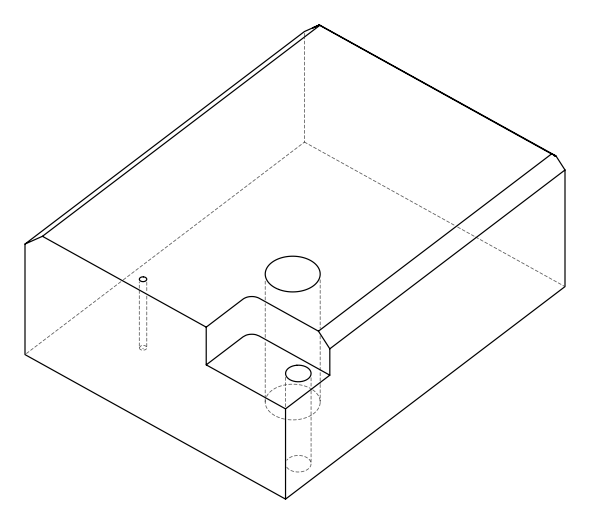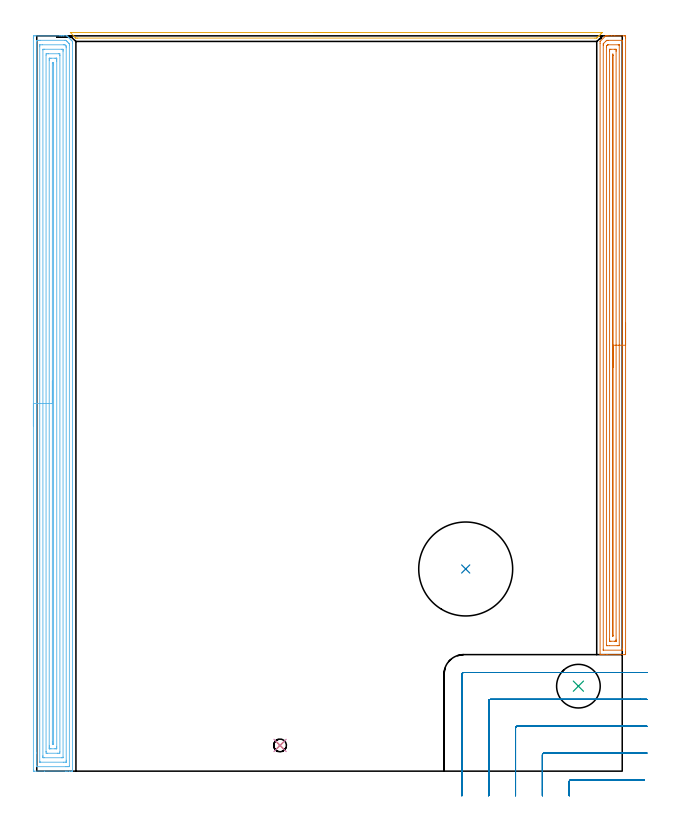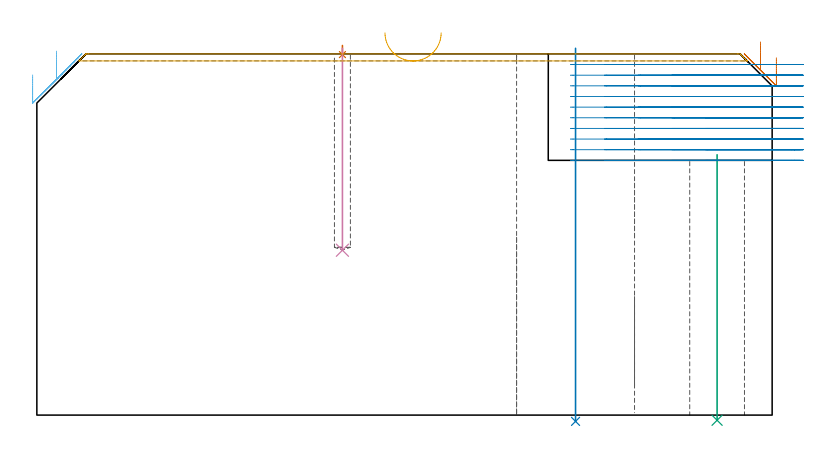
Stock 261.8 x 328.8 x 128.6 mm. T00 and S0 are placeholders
(PLAN: 8 operations, 5 tool changes, 43.3 min)
(1 SPOT_DRILL | STEP1POCKET | NXT0321_9005460120000 | 0.03 min | 0 mm3)
(2 INDEXABLE_INSERT_DRILL_THROUGH_HOLE_FROM_SOLID | STEP1HOLE | NXT0302_036 | 0.53 min | 178113 mm3)
(3 INDEXABLE_INSERT_DRILL_THROUGH_HOLE_FROM_SOLID_1 | STEP1HOLE_1 | NXT0302_010 | 0.39 min | 38369 mm3)
(4 DRILL_BLIND_HOLE_INTO_CENTER | STEP1POCKET | NXT0301_028 | 0.29 min | 1740 mm3)
(5 AREA_MILL | FG_CHAMFER_SURFACE | UGT0205_001 | 2.04 min | 753 mm3)
(6 AREA_MILL_1 | FG_CHAMFER_SURFACE_1 | UGT0205_001 | 18.62 min | 50345 mm3)
(7 AREA_MILL_2 | FG_CHAMFER_SURFACE_2 | UGT0205_001 | 11.22 min | 18378 mm3)
(8 MILL_CORNER_NOTCH_RECTANGULAR | CORNER_NOTCH_RECTANGULAR | NXT0201_012 | Follow Part, ap 4, ae 75% | 10.17 min | 145037 mm3)
(TOOL NXT0321_9005460120000 | NC Spot Drill, 142deg, 12mm, Carbide, Uncoated | D12 PA142 FL30 Z2)
(TOOL NXT0302_036 | Index. Insert Drill 42mm [880-D4200L50-05] | D42 PA176 FL210 Z2)
(TOOL NXT0302_010 | Index. Insert Drill 19.5mm [880-D1950L25-05] | D19.5 PA176 FL98 Z2)
(TOOL NXT0301_028 | Carbide Drill 5.7mm [860.1-0570-046A1-MM 2214] | D5.7 PA140 FL70 Z2)
(TOOL UGT0205_001 | Chamfer Mill 20 x 3 x 45 deg. | D20 FL50 Z2)
(TOOL NXT0201_012 | ENDMILL 16mm [2P460-1600-NA 1630] | D16 FL38 Z6)
(OP 1 SPOT_DRILL)
G17 G21 G94 G90
T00 M6
G54
G17 G0 G90 X108.8 Y11.5 S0 M3
G43 Z138.6 H0
G94 G81 G98 Z128.355 F250. R131.6
G80
M5
M2
(OP 2 INDEXABLE_INSERT_DRILL_THROUGH_HOLE_FROM_SOLID)
G17 G21 G94 G90
T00 M6
G54
G17 G0 G90 X191.8 Y90.4 S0 M3
G43 Z138.6 H1
G94 G81 G98 Z-2.233 F250. R130.6
G80
M5
M2
(OP 3 INDEXABLE_INSERT_DRILL_THROUGH_HOLE_FROM_SOLID_1)
G17 G21 G94 G90
T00 M6
G54
G17 G0 G90 X242.2 Y38. S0 M3
G43 Z138.6 H1
G94 G81 G98 Z-1.84 F250. R92.7
G80
M5
M2
(OP 4 DRILL_BLIND_HOLE_INTO_CENTER)
G17 G21 G94 G90
T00 M6
G54
G17 G0 G90 X108.8 Y11.5 S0 M3
G43 Z138.6 H1
G94 G81 G98 Z58.7 F250. R130.6
G80
M5
M2
(OP 5 AREA_MILL)
G17 G21 G94 G90
T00 M6
G54
G17 G0 G90 X123.95 Y330.3 S1061 M3
G43 Z138.6 H0
Z136.1
G94 G1 X123.988 Z135.228 F250.
X124.102 Z134.363
X124.291 Z133.512
X124.553 Z132.68
X124.887 Z131.874
X125.29 Z131.1
X125.759 Z130.364
X126.29 Z129.672
X126.879 Z129.029
X127.522 Z128.44
X128.214 Z127.908
X128.95 Z127.44
X129.724 Z127.037
X130.53 Z126.703
X131.362 Z126.441
X132.214 Z126.252
X133.078 Z126.138
X133.95 Z126.1
X252.881 Y330.299 Z126.099
X252.883 Y330.295 Z126.103
X252.881 Y330.283 Z126.115
X252.806 Y330.205 Z126.193
X252.286 Y329.685 Z126.714
X252.09 Y329.488 Z126.908
X251.539 Y328.939 Z127.461
X251.392 Y328.792 Z127.607
X251.214 Y328.612 Z127.784
X250.774 Y328.174 Z128.226
X250.499 Y327.9 Z128.497
X250.402 Y327.806 Z128.591
X249.607 Y327.8 Z128.6
X18.294
X17.498 Y327.806 Z128.591
X17.489 Y327.811 Z128.586
X17.401 Y327.898 Z128.499
X17.123 Y328.174 Z128.22
X16.954 Y328.345 Z128.053
X15.008 Y330.292 Z126.106
X15.016 Y330.294 Z126.105
X15.168 Y330.3 Z126.1
X133.95
X134.822 Z126.138
X135.687 Z126.252
X136.538 Z126.441
X137.37 Z126.703
X138.176 Z127.037
X138.95 Z127.44
X139.686 Z127.908
X140.378 Z128.44
X141.021 Z129.029
X141.61 Z129.672
X142.142 Z130.364
X142.61 Z131.1
X143.013 Z131.874
X143.347 Z132.68
X143.609 Z133.512
X143.798 Z134.363
X143.912 Z135.228
X143.95 Z136.1
G0 Z138.6
M5
M2
(OP 6 AREA_MILL_1)
G17 G21 G94 G90
T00 M6
G54
G17 G0 G90 X-1.5 Y154.4 S1061 M3
G43 Z138.6 H0
Z121.1
G94 G1 Y154.438 Z120.228 F250.
Y154.552 Z119.364
Y154.741 Z118.512
Y155.003 Z117.68
Y155.337 Z116.874
Y155.74 Z116.1
Y156.208 Z115.364
Y156.74 Z114.672
Y157.329 Z114.029
Y157.972 Z113.44
Y158.664 Z112.908
Y159.4 Z112.44
Y160.174 Z112.037
Y160.98 Z111.703
Y161.812 Z111.441
Y162.664 Z111.252
Y163.528 Z111.138
Y164.4 Z111.1
Y327.713
X-1.499 Y328.192 Z111.101
X-1.495 Y328.601 Z111.103
X-1.492 Y328.79 Z111.105
X-1.093 Y328.794 Z111.504
X-0.496 Y328.8 Z112.102
X10.324 Z122.918
X10.885 Z123.482
X11.202 Z123.798
X11.763 Z124.359
X12.08 Z124.675
X13.379 Z125.979
X13.495 Y328.799 Z126.092
X13.511 Y328.788 Z126.11
X13.754 Y328.546 Z126.353
X13.913 Y328.387 Z126.512
X14.108 Y328.192 Z126.706
X14.276 Y328.027 Z126.871
X14.438 Y327.863 Z127.036
X14.555 Y327.746 Z127.153
X14.715 Y327.587 Z127.31
X14.87 Y327.431 Z127.468
X15.001 Y327.3 Z127.599
X15.154 Y327.148 Z127.75
X15.302 Y326.999 Z127.9
X15.448 Y326.854 Z128.045
X15.593 Y326.708 Z128.189
X15.892 Y326.407 Z128.489
X15.995 Y326.302 Z128.591
X16. Y325.515 Z128.6
Y0.161
X15.998 Y0.01 Z128.589
X15.856 Y0.003 Z128.448
X15.706 Y0. Z128.306
X15.35 Z127.949
X14.715 Z127.31
X13.52 Z126.116
X12.959 Z125.553
X3.438 Z116.035
X-1.093 Z111.504
X-1.377 Y0.004 Z111.22
X-1.492 Y0.01 Z111.106
X-1.499 Y0.127 Z111.099
X-1.5 Y0.608 Z111.1
Y164.4
X-0.086 Z112.514
X-0.085 Y326.275 Z112.515
X-0.084 Y326.407 Z112.516
X-0.079 Y326.778 Z112.521
X0.283 Y326.793 Z112.883
X0.663 Y326.798 Z113.263
X1.155 Y326.8 Z113.755
X1.541 Z114.141
X12.573 Z125.173
X12.959 Y326.797 Z125.559
X13.014 Y326.794 Z125.614
X13.046 Y326.79 Z125.646
X13.075 Y326.764 Z125.675
X13.197 Y326.648 Z125.797
X13.443 Y326.407 Z126.043
X13.837 Y326.013 Z126.437
X14.335 Y325.515 Z126.935
X14.503 Y325.34 Z127.103
X14.563 Y325.275 Z127.163
X14.579 Y325.249 Z127.179
X14.581 Y325.228 Z127.181
X14.583 Y325.134 Z127.183
X14.586 Y324.754 Z127.186
Y324.622
X14.585 Y2.525 Z127.185
X14.584 Y2.393 Z127.184
X14.579 Y2.022 Z127.179
X14.217 Y2.007 Z126.817
X13.837 Y2.002 Z126.437
X13.345 Y2. Z125.945
X12.959 Z125.559
X0.171 Z112.771
X-0.011 Y2.002 Z112.589
X-0.04 Y2.004 Z112.56
X-0.069 Y2.01 Z112.531
X-0.079 Y2.017 Z112.521
X-0.08 Y2.04 Z112.52
X-0.085 Y2.26 Z112.515
X-0.086 Y8.193 Z112.514
Y164.4
X1.328 Z113.928
X1.329 Y323.946 Z113.929
X1.331 Y324.622 Z113.931
X1.333 Y324.73 Z113.933
X1.335 Y324.777 Z113.935
X1.374 Y324.793 Z113.974
X2.42 Y324.8 Z115.02
X12.08 Y324.799 Z124.68
X12.255 Y324.796 Z124.855
X12.6 Y324.789 Z125.2
X12.775 Y324.622 Z125.375
X12.959 Y324.437 Z125.559
X13.13 Y324.259 Z125.73
X13.165 Y324.202 Z125.765
X13.168 Y324.09 Z125.768
X13.17 Y323.946 Z125.77
X13.171 Y323.729 Z125.771
Y323.513
Y4.854
X13.169 Y4.178 Z125.769
X13.167 Y4.07 Z125.767
X13.165 Y4.023 Z125.765
X13.126 Y4.007 Z125.726
X12.08 Y4. Z124.68
X1.716 Y4.001 Z114.316
X1.541 Y4.004 Z114.141
X1.367 Y4.01 Z113.967
X1.335 Y4.018 Z113.935
X1.333 Y4.049 Z113.933
X1.33 Y4.106 Z113.93
X1.329 Y4.178 Z113.929
Y4.394
X1.328 Y164.4 Z113.928
X2.743 Z115.343
Y322.508
X2.746 Y322.697 Z115.346
X2.749 Y322.764 Z115.349
X2.752 Y322.79 Z115.352
X2.772 Y322.792 Z115.372
X2.877 Y322.796 Z115.477
X3.298 Y322.8 Z115.898
X3.334 Z115.934
X11.239 Z123.839
X11.624 Y322.793 Z124.224
X11.719 Y322.79 Z124.319
X11.751 Y322.781 Z124.351
X11.753 Y322.75 Z124.353
X11.755 Y322.67 Z124.355
X11.757 Y322.273 Z124.357
Y321.944
X11.756 Y6.292 Z124.356
X11.754 Y6.104 Z124.354
X11.751 Y6.036 Z124.351
X11.748 Y6.01 Z124.348
X11.728 Y6.008 Z124.328
X11.623 Y6.004 Z124.223
X11.202 Y6. Z123.802
X11.166 Z123.766
X3.261 Z115.861
X2.876 Y6.007 Z115.476
X2.781 Y6.01 Z115.381
X2.749 Y6.019 Z115.349
X2.747 Y6.05 Z115.347
X2.745 Y6.13 Z115.345
X2.743 Y6.527 Z115.343
Y6.856
Y164.4
X4.157 Z116.757
Y320.178
X4.176 Y320.79 Z116.776
X4.427 Y320.797 Z117.027
X5.054 Y320.8 Z117.654
X5.302 Z117.902
X9.694 Y320.799 Z122.294
X10.324 Y320.79 Z122.924
X10.342 Y320.159 Z122.942
X10.343 Y320.14 Z122.943
Y8.622
X10.324 Y8.01 Z122.924
X10.073 Y8.003 Z122.673
X9.446 Y8.001 Z122.046
X9.198 Y8. Z121.798
X4.805 Y8.001 Z117.405
X4.176 Y8.01 Z116.776
X4.158 Y8.641 Z116.758
X4.157 Y8.66 Z116.757
Y164.4
X5.571 Z118.171
Y317.848
X5.573 Y318.374 Z118.173
X5.576 Y318.736 Z118.176
X5.578 Y318.785 Z118.178
X5.619 Y318.79 Z118.219
X5.723 Y318.795 Z118.323
X5.933 Y318.798 Z118.533
X6.392 Y318.8 Z118.992
X8.148 Z120.748
X8.567 Z121.167
X8.707 Y318.798 Z121.307
X8.819 Y318.795 Z121.419
X8.892 Y318.79 Z121.492
X8.922 Y318.782 Z121.522
X8.923 Y318.741 Z121.523
X8.927 Y318.374 Z121.527
X8.928 Y318.007 Z121.528
X8.929 Y317.481 Z121.529
Y10.952
X8.927 Y10.426 Z121.527
X8.924 Y10.064 Z121.524
X8.922 Y10.015 Z121.522
X8.881 Y10.01 Z121.481
X8.777 Y10.006 Z121.377
X8.567 Y10.002 Z121.167
X8.108 Y10. Z120.708
X6.352 Z118.952
X5.933 Z118.533
X5.793 Y10.002 Z118.393
X5.681 Y10.005 Z118.281
X5.608 Y10.01 Z118.208
X5.578 Y10.018 Z118.178
X5.577 Y10.059 Z118.177
X5.573 Y10.426 Z118.173
X5.572 Y10.793 Z118.172
X5.571 Y11.319 Z118.171
Y164.4
X6.985 Z119.585
X6.986 Y316.411 Z119.586
X6.987 Y316.589 Z119.587
X6.99 Y316.723 Z119.59
X6.992 Y316.781 Z119.592
X7.043 Y316.79 Z119.643
X7.146 Y316.794 Z119.746
X7.482 Y316.799 Z120.082
X7.501 Y316.795 Z120.101
X7.505 Y316.792 Z120.105
X7.509 Y316.772 Z120.109
X7.513 Y316.589 Z120.113
X7.514 Y316.411 Z120.114
X7.515 Y315.873 Z120.115
X7.514 Y12.389 Z120.114
X7.513 Y12.211 Z120.113
X7.51 Y12.077 Z120.11
X7.508 Y12.019 Z120.108
X7.457 Y12.01 Z120.057
X7.354 Y12.007 Z119.954
X7.018 Y12.001 Z119.618
X6.999 Y12.005 Z119.599
X6.995 Y12.008 Z119.595
X6.991 Y12.028 Z119.591
X6.987 Y12.211 Z119.587
X6.985 Y13.104 Z119.585
Y164.4
Y165.272 Z119.623
Y166.137 Z119.737
Y166.988 Z119.926
Y167.82 Z120.188
Y168.626 Z120.522
Y169.4 Z120.925
Y170.136 Z121.394
Y170.828 Z121.925
Y171.471 Z122.514
Y172.06 Z123.157
Y172.592 Z123.85
Y173.06 Z124.585
Y173.463 Z125.359
Y173.797 Z126.165
Y174.059 Z126.997
Y174.248 Z127.849
Y174.362 Z128.714
Y174.4 Z129.585
G0 Z138.6
M5
M2
(OP 7 AREA_MILL_2)
G17 G21 G94 G90
T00 M6
G54
G17 G0 G90 X263.3 Y200.45 S1061 M3
G43 Z138.6 H0
Z127.2
G94 G1 Y200.412 Z126.328 F250.
Y200.298 Z125.464
Y200.109 Z124.612
Y199.847 Z123.78
Y199.513 Z122.974
Y199.11 Z122.2
Y198.642 Z121.464
Y198.11 Z120.772
Y197.521 Z120.129
Y196.878 Z119.54
Y196.186 Z119.009
Y195.45 Z118.54
Y194.676 Z118.137
Y193.87 Z117.803
Y193.038 Z117.541
Y192.186 Z117.352
Y191.322 Z117.238
Y190.45 Z117.2
Y53.195
X263.299 Y52.731 Z117.201
X263.295 Y52.305 Z117.203
X263.292 Y52.11 Z117.206
X262.877 Y52.1 Z117.621
X254.962 Z125.533
X253.564 Z126.932
X253.203 Z127.292
X252.247 Z128.252
X251.902 Y52.11 Z128.589
X251.9 Y52.284 Z128.6
Y325.486
X251.904 Y326.291 Z128.594
X251.906 Y326.301 Z128.592
X251.981 Y326.38 Z128.517
X254.082 Y328.484 Z126.414
X254.215 Y328.616 Z126.283
X254.348 Y328.751 Z126.143
X254.397 Y328.79 Z126.093
X254.443 Y328.8 Z126.047
X254.845 Z125.655
X255.118 Z125.382
X255.841 Z124.654
X257.082 Z123.415
X258.479 Z122.016
X262.618 Z117.88
X262.877 Y328.796 Z117.621
X263.292 Y328.79 Z117.206
X263.295 Y328.595 Z117.203
X263.299 Y328.169 Z117.201
X263.3 Y327.738 Z117.2
Y190.45
X261.886 Z118.614
Y54.633
X261.879 Y54.114 Z118.621
X261.851 Y54.11 Z118.649
X261.778 Y54.104 Z118.722
X261.668 Y54.101 Z118.832
X253.401 Z127.099
X253.366 Y54.102 Z127.134
X253.329 Y54.107 Z127.171
X253.321 Y54.111 Z127.179
X253.318 Y54.119 Z127.182
X253.316 Y54.149 Z127.184
X253.314 Y54.406 Z127.186
Y54.52
X253.315 Y324.592 Z127.185
X253.318 Y324.982 Z127.182
X253.321 Y325.177 Z127.179
X253.327 Y325.265 Z127.173
X253.372 Y325.314 Z127.128
X253.537 Y325.486 Z126.963
X254.43 Y326.38 Z126.07
X254.701 Y326.645 Z125.799
X254.79 Y326.728 Z125.71
X254.861 Y326.79 Z125.639
X254.962 Y326.792 Z125.538
X255.43 Y326.799 Z125.07
X261.799 Z118.701
X261.834 Y326.798 Z118.666
X261.871 Y326.793 Z118.629
X261.879 Y326.789 Z118.621
X261.882 Y326.781 Z118.618
X261.884 Y326.751 Z118.616
X261.886 Y326.494 Z118.614
Y326.38
Y190.45
X260.472 Z120.028
X260.471 Y56.308 Z120.029
X260.469 Y56.19 Z120.031
X260.467 Y56.131 Z120.033
X260.465 Y56.11 Z120.035
X260.438 Y56.105 Z120.062
X260.238 Y56.102 Z120.262
X259.563 Y56.1 Z120.937
X256.046 Z124.454
X255.166 Z125.334
X254.962 Y56.103 Z125.538
X254.758 Y56.108 Z125.742
X254.736 Y56.11 Z125.764
X254.733 Y56.125 Z125.767
X254.731 Y56.166 Z125.769
X254.729 Y56.229 Z125.771
Y56.308
Y323.698
X254.731 Y323.932 Z125.769
X254.735 Y324.171 Z125.765
X254.738 Y324.228 Z125.762
X254.759 Y324.251 Z125.741
X254.812 Y324.309 Z125.688
X254.962 Y324.462 Z125.538
X255.026 Y324.527 Z125.474
X255.092 Y324.592 Z125.408
X255.246 Y324.738 Z125.254
X255.3 Y324.789 Z125.2
X255.432 Y324.794 Z125.068
X255.637 Y324.799 Z124.863
X260.034 Y324.8 Z120.466
X260.238 Y324.797 Z120.262
X260.442 Y324.792 Z120.058
X260.464 Y324.79 Z120.036
X260.466 Y324.775 Z120.034
X260.469 Y324.734 Z120.031
X260.471 Y324.671 Z120.029
Y324.592
X260.472 Y190.45 Z120.028
X259.057 Z121.443
Y58.991
X259.056 Y58.404 Z121.444
X259.054 Y58.208 Z121.446
X259.051 Y58.138 Z121.449
X259.048 Y58.11 Z121.452
X259.026 Y58.108 Z121.474
X258.917 Y58.104 Z121.583
X258.479 Y58.1 Z122.021
X256.721 Z123.779
X256.283 Y58.104 Z124.217
X256.174 Y58.108 Z124.326
X256.152 Y58.11 Z124.348
X256.149 Y58.124 Z124.351
X256.146 Y58.162 Z124.354
X256.144 Y58.248 Z124.356
X256.143 Y58.684 Z124.357
Y58.991
Y321.909
X256.144 Y322.496 Z124.356
X256.146 Y322.692 Z124.354
X256.149 Y322.762 Z124.351
X256.152 Y322.79 Z124.348
X256.173 Y322.792 Z124.327
X256.282 Y322.796 Z124.218
X256.721 Y322.8 Z123.779
X258.479 Z122.021
X258.917 Y322.796 Z121.583
X259.026 Y322.792 Z121.474
X259.048 Y322.79 Z121.452
X259.051 Y322.776 Z121.449
X259.054 Y322.738 Z121.446
X259.056 Y322.652 Z121.444
X259.057 Y322.216 Z121.443
Y321.909
Y190.45
X257.643 Z122.857
Y60.78
X257.642 Y60.737 Z122.858
X257.6 Y60.205 Z122.9
X257.559 Y60.78 Z122.941
X257.557 Y60.823 Z122.943
Y320.12
X257.558 Y320.163 Z122.942
X257.6 Y320.695 Z122.9
X257.641 Y320.12 Z122.859
X257.643 Y320.077 Z122.857
Y190.45
Y189.578 Z122.895
Y188.713 Z123.009
Y187.862 Z123.198
Y187.03 Z123.46
Y186.224 Z123.794
Y185.45 Z124.197
Y184.714 Z124.665
Y184.022 Z125.196
Y183.379 Z125.786
Y182.79 Z126.429
Y182.258 Z127.121
Y181.79 Z127.857
Y181.387 Z128.631
Y181.053 Z129.437
Y180.791 Z130.269
Y180.602 Z131.12
Y180.488 Z131.985
Y180.45 Z132.857
G0 Z138.6
M5
M2
(OP 8 MILL_CORNER_NOTCH_RECTANGULAR)
G17 G21 G94 G90
T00 M6
G54
G17 G0 G90 X271.785 Y-3.9 S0 M3
G43 Z138.6 H1
Z124.81
G94 G1 X268.785 F250.
X238.895 F500.
G3 X238.1 Y-4.695 R0.8
G1 Y-8.
Y-11. F250.
G0 Z138.6
X272.8 Y8.105
Z124.81
G1 X269.8 Y8.1
X269.739 F500.
X226.896
G3 X226.1 Y7.304 R0.8
G1 Y-8.
Y-11. F250.
G0 Z138.6
X272.8 Y20.108
Z124.81
G1 X269.8 Y20.1
X269.739 F500.
X214.896
G3 X214.1 Y19.304 R0.8
G1 Y-8.
Y-11. F250.
G0 Z138.6
X272.8 Y32.116
Z124.81
G1 X269.8 Y32.1
X269.739 F500.
X202.896
G3 X202.1 Y31.304 R0.8
G1 Y-8.
Y-11. F250.
G0 Z138.6
X272.739 Y44.1
Z124.81
G1 X269.739
X190.9 F500.
G3 X190.1 Y43.3 R0.8
G1 Y-8.
Y-11. F250.
G0 Z138.6
X271.785 Y-3.9
Z121.02
G1 X268.785
X238.895 F500.
G3 X238.1 Y-4.695 R0.8
G1 Y-8.
Y-11. F250.
G0 Z138.6
X272.8 Y8.1
Z121.02
G1 X269.8
X226.896 F500.
G3 X226.1 Y7.304 R0.8
G1 Y-8.
Y-11. F250.
G0 Z138.6
X272.8 Y20.1
Z121.02
G1 X269.8
X214.896 F500.
G3 X214.1 Y19.304 R0.8
G1 Y-8.
Y-11. F250.
G0 Z138.6
X272.8 Y32.1
Z121.02
G1 X269.8
X202.896 F500.
G3 X202.1 Y31.304 R0.8
G1 Y-8.
Y-11. F250.
G0 Z138.6
X272.8 Y44.1
Z121.02
G1 X269.8
X190.9 F500.
G3 X190.1 Y43.3 R0.8
G1 Y-8.
Y-11. F250.
G0 Z138.6
X271.785 Y-3.9
Z117.23
G1 X268.785
X238.895 F500.
G3 X238.1 Y-4.695 R0.8
G1 Y-8.
Y-11. F250.
G0 Z138.6
X272.8 Y8.1
Z117.23
G1 X269.8
X226.896 F500.
G3 X226.1 Y7.304 R0.8
G1 Y-8.
Y-11. F250.
G0 Z138.6
X272.8 Y20.1
Z117.23
G1 X269.8
X214.896 F500.
G3 X214.1 Y19.304 R0.8
G1 Y-8.
Y-11. F250.
G0 Z138.6
X272.8 Y32.1
Z117.23
G1 X269.8
X202.896 F500.
G3 X202.1 Y31.304 R0.8
G1 Y-8.
Y-11. F250.
G0 Z138.6
X272.8 Y44.1
Z117.23
G1 X269.8
X190.9 F500.
G3 X190.1 Y43.3 R0.8
G1 Y-8.
Y-11. F250.
G0 Z138.6
X271.785 Y-3.9
Z113.44
G1 X268.785
X238.895 F500.
G3 X238.1 Y-4.695 R0.8
G1 Y-8.
Y-11. F250.
G0 Z138.6
X272.8 Y8.1
Z113.44
G1 X269.8
X226.896 F500.
G3 X226.1 Y7.304 R0.8
G1 Y-8.
Y-11. F250.
G0 Z138.6
X272.8 Y20.1
Z113.44
G1 X269.8
X214.896 F500.
G3 X214.1 Y19.304 R0.8
G1 Y-8.
Y-11. F250.
G0 Z138.6
X272.8 Y32.1
Z113.44
G1 X269.8
X202.896 F500.
G3 X202.1 Y31.304 R0.8
G1 Y-8.
Y-11. F250.
G0 Z138.6
X272.8 Y44.1
Z113.44
G1 X269.8
X190.9 F500.
G3 X190.1 Y43.3 R0.8
G1 Y-8.
Y-11. F250.
G0 Z138.6
X271.785 Y-3.9
Z109.65
G1 X268.785
X238.895 F500.
G3 X238.1 Y-4.695 R0.8
G1 Y-8.
Y-11. F250.
G0 Z138.6
X272.8 Y8.1
Z109.65
G1 X269.8
X226.896 F500.
G3 X226.1 Y7.304 R0.8
G1 Y-8.
Y-11. F250.
G0 Z138.6
X272.8 Y20.1
Z109.65
G1 X269.8
X214.896 F500.
G3 X214.1 Y19.304 R0.8
G1 Y-8.
Y-11. F250.
G0 Z138.6
X272.8 Y32.1
Z109.65
G1 X269.8
X202.896 F500.
G3 X202.1 Y31.304 R0.8
G1 Y-8.
Y-11. F250.
G0 Z138.6
X272.8 Y44.1
Z109.65
G1 X269.8
X190.9 F500.
G3 X190.1 Y43.3 R0.8
G1 Y-8.
Y-11. F250.
G0 Z138.6
X271.785 Y-3.9
Z105.86
G1 X268.785
X238.895 F500.
G3 X238.1 Y-4.695 R0.8
G1 Y-8.
Y-11. F250.
G0 Z138.6
X272.8 Y8.1
Z105.86
G1 X269.8
X226.896 F500.
G3 X226.1 Y7.304 R0.8
G1 Y-8.
Y-11. F250.
G0 Z138.6
X272.8 Y20.1
Z105.86
G1 X269.8
X214.896 F500.
G3 X214.1 Y19.304 R0.8
G1 Y-8.
Y-11. F250.
G0 Z138.6
X272.8 Y32.1
Z105.86
G1 X269.8
X202.896 F500.
G3 X202.1 Y31.304 R0.8
G1 Y-8.
Y-11. F250.
G0 Z138.6
X272.8 Y44.1
Z105.86
G1 X269.8
X190.9 F500.
G3 X190.1 Y43.3 R0.8
G1 Y-8.
Y-11. F250.
G0 Z138.6
X271.785 Y-3.9
Z102.07
G1 X268.785
X238.895 F500.
G3 X238.1 Y-4.695 R0.8
G1 Y-8.
Y-11. F250.
G0 Z138.6
X272.8 Y8.1
Z102.07
G1 X269.8
X226.896 F500.
G3 X226.1 Y7.304 R0.8
G1 Y-8.
Y-11. F250.
G0 Z138.6
X272.8 Y20.1
Z102.07
G1 X269.8
X214.896 F500.
G3 X214.1 Y19.304 R0.8
G1 Y-8.
Y-11. F250.
G0 Z138.6
X272.8 Y32.1
Z102.07
G1 X269.8
X202.896 F500.
G3 X202.1 Y31.304 R0.8
G1 Y-8.
Y-11. F250.
G0 Z138.6
X272.8 Y44.1
Z102.07
G1 X269.8
X190.9 F500.
G3 X190.1 Y43.3 R0.8
G1 Y-8.
Y-11. F250.
G0 Z138.6
X271.785 Y-3.9
Z98.28
G1 X268.785
X238.895 F500.
G3 X238.1 Y-4.695 R0.8
G1 Y-8.
Y-11. F250.
G0 Z138.6
X272.8 Y8.1
Z98.28
G1 X269.8
X226.896 F500.
G3 X226.1 Y7.304 R0.8
G1 Y-8.
Y-11. F250.
G0 Z138.6
X272.8 Y20.1
Z98.28
G1 X269.8
X214.896 F500.
G3 X214.1 Y19.304 R0.8
G1 Y-8.
Y-11. F250.
G0 Z138.6
X272.8 Y32.1
Z98.28
G1 X269.8
X202.896 F500.
G3 X202.1 Y31.304 R0.8
G1 Y-8.
Y-11. F250.
G0 Z138.6
X272.8 Y44.1
Z98.28
G1 X269.8
X190.9 F500.
G3 X190.1 Y43.3 R0.8
G1 Y-8.
Y-11. F250.
G0 Z138.6
X271.785 Y-3.9
Z94.49
G1 X268.785
X238.895 F500.
G3 X238.1 Y-4.695 R0.8
G1 Y-8.
Y-11. F250.
G0 Z138.6
X272.8 Y8.1
Z94.49
G1 X269.8
X226.896 F500.
G3 X226.1 Y7.304 R0.8
G1 Y-8.
Y-11. F250.
G0 Z138.6
X272.8 Y20.1
Z94.49
G1 X269.8
X214.896 F500.
G3 X214.1 Y19.304 R0.8
G1 Y-8.
Y-11. F250.
G0 Z138.6
X272.8 Y32.1
Z94.49
G1 X269.8
X202.896 F500.
G3 X202.1 Y31.304 R0.8
G1 Y-8.
Y-11. F250.
G0 Z138.6
X272.8 Y44.1
Z94.49
G1 X269.8
X190.9 F500.
G3 X190.1 Y43.3 R0.8
G1 Y-8.
Y-11. F250.
G0 Z138.6
X271.785 Y-3.9
Z90.7
G1 X268.785
X238.895 F500.
G3 X238.1 Y-4.695 R0.8
G1 Y-8.
Y-11. F250.
G0 Z138.6
X272.8 Y8.1
Z90.7
G1 X269.8
X226.896 F500.
G3 X226.1 Y7.304 R0.8
G1 Y-8.
Y-11. F250.
G0 Z138.6
X272.8 Y20.1
Z90.7
G1 X269.8
X214.896 F500.
G3 X214.1 Y19.304 R0.8
G1 Y-8.
Y-11. F250.
G0 Z138.6
X272.8 Y32.1
Z90.7
G1 X269.8
X202.896 F500.
G3 X202.1 Y31.304 R0.8
G1 Y-8.
Y-11. F250.
G0 Z138.6
X272.8 Y44.1
Z90.7
G1 X269.8
X190.9 F500.
G3 X190.1 Y43.3 R0.8
G1 Y-8.
Y-11. F250.
G0 Z138.6
M5
M2
